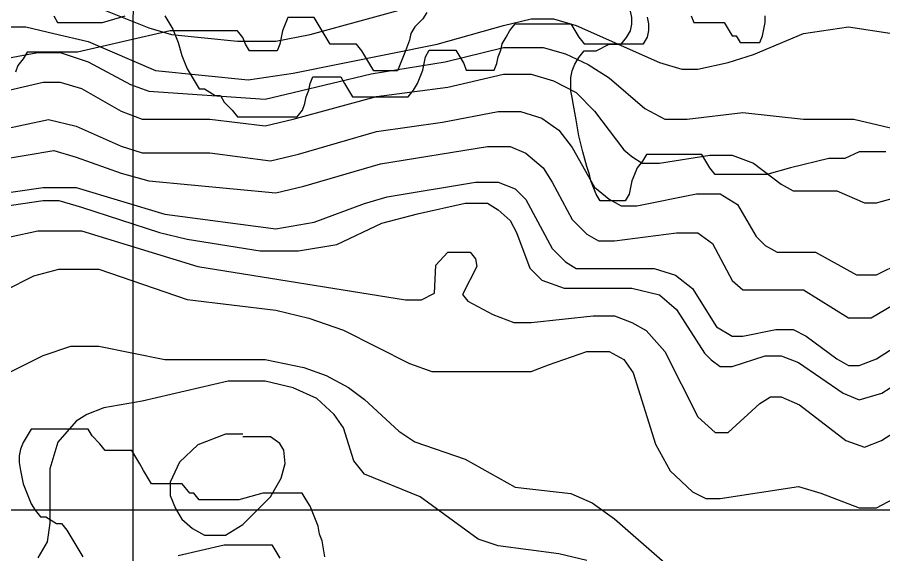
# Model space of a CAD drawing. Extents: x -0.49 to 6.91, y -0.57 to 8.11.
# Drawn here: x 0.2395 to 0.5848, y 3.1163 to 3.3304 of the extents above; entities that cross this region are included whole.
import ezdxf

# ---------------------------------------------------------------- set-up
doc = ezdxf.new("R2010")
doc.units = 0
for name, color, linetype in [('topo', 7, 'CONTINUOUS'), ('topo_grid', 7, 'CONTINUOUS'), ('white', 7, 'CONTINUOUS')]:
    doc.layers.add(name, color=color, linetype=linetype)

msp = doc.modelspace()

# ---------------------------------------------------------------- linework, layer by layer
at = {"layer": 'topo', "color": 2}
for points in [[(0.26926, 3.335228), (0.291931, 3.326232), (0.300894, 3.323586), (0.327261, 3.32094), (0.342551, 3.32094), (0.356259, 3.323586), (0.398966, 3.335228)], [(0.227607, 3.326655), (0.242897, 3.326655), (0.253969, 3.324009), (0.267678, 3.320834), (0.294567, 3.309193), (0.331479, 3.305489), (0.349405, 3.308134), (0.406875, 3.319776), (0.433237, 3.327184), (0.444309, 3.32983), (0.453272, 3.32983), (0.462236, 3.327184), (0.495452, 3.312368), (0.504415, 3.309722), (0.510747, 3.309722), (0.522873, 3.312368), (0.532891, 3.315543), (0.552926, 3.324009), (0.570852, 3.326655), (0.588252, 3.324009)], [(0.227607, 3.312632), (0.247642, 3.316336), (0.256606, 3.316336), (0.267678, 3.312632), (0.28455, 3.303636), (0.291931, 3.300991), (0.338333, 3.297816), (0.349405, 3.300461), (0.380513, 3.30787), (0.410038, 3.312632), (0.433237, 3.318453), (0.449054, 3.318453), (0.458018, 3.315807), (0.466981, 3.311574), (0.475417, 3.306282), (0.489652, 3.294111), (0.497561, 3.289878), (0.506524, 3.289878), (0.528673, 3.292524), (0.552926, 3.289878), (0.572962, 3.289878), (0.606178, 3.281941)], [(0.229716, 3.299879), (0.249751, 3.304642), (0.256606, 3.304642), (0.265042, 3.301996), (0.280859, 3.293), (0.289295, 3.289825), (0.316184, 3.289825), (0.338333, 3.287179), (0.349405, 3.289825), (0.382622, 3.298821), (0.411093, 3.302525), (0.433237, 3.307817), (0.444309, 3.307817), (0.453272, 3.305171), (0.462236, 3.300409), (0.469617, 3.293), (0.481216, 3.277654), (0.48438, 3.275009), (0.488598, 3.272363), (0.495452, 3.272363), (0.515492, 3.275538), (0.524455, 3.275538), (0.532891, 3.272363), (0.543963, 3.263896), (0.548708, 3.26125), (0.566107, 3.26125), (0.577179, 3.256488), (0.581925, 3.256488), (0.597215, 3.260721)], [(0.231825, 3.28546), (0.25186, 3.289693), (0.262933, 3.287047), (0.280859, 3.27911), (0.289295, 3.276464), (0.316184, 3.276464), (0.340442, 3.273289), (0.351514, 3.275935), (0.382622, 3.28493), (0.408984, 3.288635), (0.431128, 3.292868), (0.440091, 3.292868), (0.448527, 3.290222), (0.455381, 3.28546), (0.460654, 3.27858), (0.469617, 3.262705), (0.475417, 3.257943), (0.480162, 3.255297), (0.486489, 3.255297), (0.510219, 3.26006), (0.51971, 3.26006), (0.526564, 3.255826), (0.533945, 3.243126), (0.537636, 3.239422), (0.542381, 3.236776), (0.557671, 3.236776), (0.574016, 3.22778), (0.581925, 3.22778), (0.601433, 3.237305)], [(0.231825, 3.273659), (0.253969, 3.277363), (0.262933, 3.274718), (0.280859, 3.268368), (0.291931, 3.265193), (0.342551, 3.26043), (0.353623, 3.263076), (0.384203, 3.272072), (0.42691, 3.278951), (0.435873, 3.278951), (0.4422, 3.276305), (0.449054, 3.270484), (0.452745, 3.264663), (0.460654, 3.249847), (0.466454, 3.244026), (0.471199, 3.24138), (0.477526, 3.24138), (0.502306, 3.244555), (0.510747, 3.244555), (0.516546, 3.240322), (0.524455, 3.225505), (0.528673, 3.221801), (0.533418, 3.221801), (0.546599, 3.221801), (0.552926, 3.221801), (0.570852, 3.210688), (0.57507, 3.210688), (0.579816, 3.210688), (0.595106, 3.219684)], [(0.216535, 3.257811), (0.249751, 3.262573), (0.262933, 3.262573), (0.298258, 3.25199), (0.342551, 3.246169), (0.357841, 3.248815), (0.377876, 3.256223), (0.38684, 3.258869), (0.422165, 3.26469), (0.431128, 3.26469), (0.437982, 3.262044), (0.4422, 3.257811), (0.452745, 3.238231), (0.458018, 3.23294), (0.462236, 3.230294), (0.46909, 3.230294), (0.493343, 3.230294), (0.501779, 3.227648), (0.508638, 3.222356), (0.518128, 3.207011), (0.524455, 3.203306), (0.528673, 3.203306), (0.541854, 3.205952), (0.548708, 3.205952), (0.553981, 3.203306), (0.566107, 3.194311), (0.570852, 3.191665), (0.57507, 3.191665), (0.581925, 3.194311), (0.599324, 3.205423)], [(0.220753, 3.25318), (0.249751, 3.257414), (0.256078, 3.257414), (0.265042, 3.254768), (0.296149, 3.244714), (0.307221, 3.242068), (0.336224, 3.237305), (0.351514, 3.237305), (0.366804, 3.239951), (0.384731, 3.248418), (0.398966, 3.252122), (0.417947, 3.256355), (0.42691, 3.256355), (0.431128, 3.25371), (0.435873, 3.249476), (0.438511, 3.244714), (0.443783, 3.230426), (0.448528, 3.225664), (0.457491, 3.222489), (0.484381, 3.222489), (0.495453, 3.219843), (0.502307, 3.214022), (0.513384, 3.19656), (0.516019, 3.193914), (0.51971, 3.191268), (0.524455, 3.191268), (0.537636, 3.195501), (0.543963, 3.195501), (0.550817, 3.192855), (0.568744, 3.180685), (0.575071, 3.178039), (0.584034, 3.180685), (0.604069, 3.193385)], [(0.225498, 3.240586), (0.247642, 3.245349), (0.256078, 3.245349), (0.265042, 3.245349), (0.311439, 3.231061), (0.394221, 3.217832), (0.400548, 3.217832), (0.40582, 3.220478), (0.406347, 3.23159), (0.411092, 3.236882), (0.415837, 3.236882), (0.420055, 3.236882), (0.422163, 3.234236), (0.42269, 3.231061), (0.41689, 3.219949), (0.418999, 3.217303), (0.429017, 3.212011), (0.437453, 3.208836), (0.444307, 3.208836), (0.469088, 3.211482), (0.477524, 3.211482), (0.484378, 3.208836), (0.490178, 3.205661), (0.497559, 3.197195), (0.510745, 3.171265), (0.517599, 3.164915), (0.522871, 3.164915), (0.535525, 3.176557), (0.539743, 3.179203), (0.543961, 3.179203), (0.551342, 3.176028), (0.569796, 3.16174), (0.577177, 3.159095), (0.584032, 3.16174), (0.606175, 3.176028)], [(0.234461, 3.221616), (0.246061, 3.227436), (0.256078, 3.230082), (0.262933, 3.230082), (0.271896, 3.230082), (0.307221, 3.217911), (0.342551, 3.213678), (0.355732, 3.210503), (0.36944, 3.205741), (0.395803, 3.192511), (0.404766, 3.189336), (0.444309, 3.189336), (0.451164, 3.191982), (0.466454, 3.197274), (0.475417, 3.197274), (0.481216, 3.194099), (0.484907, 3.188807), (0.49387, 3.160338), (0.49967, 3.149755), (0.508638, 3.141288), (0.51391, 3.138642), (0.51971, 3.138642), (0.550817, 3.143405), (0.55978, 3.140759), (0.575071, 3.134938), (0.581925, 3.134938), (0.592997, 3.140759)], [(0.222862, 3.182404), (0.249751, 3.195634), (0.260824, 3.199338), (0.271896, 3.199338), (0.298258, 3.194046), (0.338333, 3.194046), (0.353623, 3.190871), (0.362586, 3.187696), (0.371549, 3.182934), (0.377876, 3.178171), (0.391585, 3.165471), (0.397912, 3.161238), (0.417947, 3.154359), (0.437982, 3.143246), (0.460127, 3.1406), (0.468563, 3.136896), (0.477526, 3.130546), (0.497561, 3.113084)], [(0.466453, 3.113957), (0.455381, 3.116603), (0.431128, 3.119778), (0.423219, 3.122423), (0.40002, 3.139357), (0.377876, 3.148353), (0.373658, 3.153644), (0.36944, 3.166873), (0.36575, 3.172165), (0.358895, 3.178515), (0.349405, 3.182748), (0.338333, 3.185394), (0.32357, 3.185394), (0.289295, 3.177457), (0.274004, 3.174811), (0.26715, 3.172165), (0.262932, 3.169519), (0.255551, 3.161053), (0.252387, 3.150469), (0.252387, 3.128773), (0.251333, 3.121365), (0.247642, 3.115015)], [(0.329368, 3.164254), (0.322514, 3.164254), (0.311442, 3.160021), (0.30406, 3.153141), (0.30037, 3.145204), (0.30037, 3.139912), (0.302479, 3.134621), (0.305114, 3.130387), (0.309332, 3.126683), (0.314077, 3.124037), (0.318295, 3.124037), (0.322513, 3.124037), (0.329367, 3.128271), (0.340439, 3.139383), (0.344657, 3.146791), (0.346239, 3.152612), (0.345713, 3.157904), (0.34413, 3.16055), (0.340439, 3.163196), (0.336221, 3.163196), (0.329367, 3.163196), (0.329368, 3.163196), (0.329368, 3.163196)]]:
    msp.add_lwpolyline(points, dxfattribs=at)
at = {"layer": 'topo_grid', "color": 7}
for points in [[(0.285076, 3.06776), (0.285603, 3.119434), (0.285603, 3.171107), (0.285603, 3.222251), (0.285603, 3.273897), (0.285603, 3.325041), (0.286132, 3.376714), (0.286132, 3.428388), (0.286132, 3.479531), (0.286132, 3.531205), (0.286132, 3.582349), (0.286132, 3.634022), (0.286659, 3.685695), (0.286659, 3.736839)], [(0.217062, 3.134197), (0.253969, 3.134197), (0.291404, 3.134197), (0.328843, 3.134197), (0.36575, 3.134197), (0.403184, 3.134197), (0.440091, 3.134197), (0.477526, 3.134197), (0.514965, 3.134197), (0.551872, 3.134197), (0.589306, 3.134197)]]:
    msp.add_lwpolyline(points, dxfattribs=at)
at = {"layer": 'white', "color": 7}
for points in [[(0.585652, 3.276834), (0.583543, 3.276834), (0.580908, 3.276834), (0.578273, 3.276834), (0.575109, 3.276834), (0.56931, 3.274188), (0.562983, 3.274188), (0.547693, 3.270484), (0.538202, 3.267838), (0.535039, 3.267838), (0.532403, 3.267838), (0.529235, 3.267838), (0.526598, 3.267838), (0.523962, 3.267838), (0.521327, 3.267838), (0.519218, 3.267838), (0.517636, 3.267838), (0.515527, 3.270484), (0.513945, 3.27313), (0.512363, 3.275776), (0.510781, 3.275776), (0.508146, 3.275776), (0.506037, 3.275776), (0.503402, 3.275776), (0.500764, 3.275776), (0.498128, 3.275776), (0.495493, 3.275776), (0.492858, 3.275776), (0.490223, 3.275776), (0.48864, 3.27313), (0.486532, 3.270484), (0.485476, 3.267838), (0.484423, 3.265193), (0.483896, 3.262547), (0.48337, 3.259901), (0.481788, 3.257255), (0.480732, 3.257255), (0.478623, 3.257255), (0.477041, 3.257255), (0.474932, 3.257255), (0.47335, 3.257255), (0.471768, 3.257255), (0.470186, 3.259901), (0.46913, 3.262547), (0.468077, 3.265193), (0.467548, 3.267838), (0.466495, 3.271013), (0.464913, 3.276834), (0.46333, 3.283184), (0.462277, 3.289534), (0.461222, 3.295355), (0.460695, 3.29853), (0.460169, 3.301176), (0.460169, 3.303822), (0.460169, 3.306468), (0.460695, 3.309113), (0.461751, 3.311759), (0.46333, 3.314405), (0.465439, 3.317051), (0.467548, 3.317051), (0.470186, 3.317051), (0.475458, 3.319697), (0.478093, 3.319697), (0.480202, 3.319697), (0.48231, 3.322343), (0.483892, 3.324988), (0.484419, 3.327634), (0.484419, 3.33028), (0.483892, 3.332926)], [(0.402664, 3.332397), (0.401082, 3.329751), (0.397917, 3.326576), (0.396335, 3.32393), (0.395809, 3.321284), (0.394227, 3.317051), (0.393171, 3.314405), (0.392118, 3.311759), (0.391062, 3.309113), (0.388953, 3.309113), (0.386845, 3.309113), (0.385262, 3.309113), (0.383154, 3.309113), (0.381572, 3.309113), (0.379989, 3.311759), (0.378407, 3.314405), (0.376825, 3.317051), (0.374716, 3.319697), (0.373134, 3.319697), (0.371025, 3.319697), (0.36839, 3.319697), (0.366281, 3.319697), (0.364173, 3.319697), (0.36259, 3.322343), (0.361008, 3.324988), (0.359426, 3.327634), (0.357844, 3.33028), (0.356261, 3.33028), (0.354153, 3.33028), (0.352571, 3.33028), (0.350462, 3.33028), (0.34888, 3.33028), (0.347297, 3.33028), (0.346239, 3.327634), (0.345189, 3.324988), (0.344662, 3.322343), (0.344136, 3.319697), (0.343077, 3.317051), (0.341495, 3.317051), (0.339913, 3.317051), (0.337804, 3.317051), (0.335695, 3.317051), (0.334113, 3.317051), (0.332004, 3.317051), (0.330422, 3.319697), (0.329367, 3.322343), (0.327258, 3.324988), (0.325676, 3.324988), (0.323567, 3.324988), (0.320929, 3.324988), (0.318294, 3.324988), (0.315659, 3.324988), (0.312495, 3.324988), (0.309859, 3.324988), (0.306696, 3.324988), (0.300369, 3.324988), (0.263462, 3.316522), (0.257135, 3.316522), (0.254498, 3.316522), (0.251335, 3.316522), (0.248699, 3.316522), (0.246063, 3.316522), (0.243426, 3.316522), (0.241845, 3.313876), (0.239736, 3.31123), (0.238681, 3.308584)], [(0.253968, 3.331021), (0.25555, 3.328375), (0.257132, 3.328375), (0.259768, 3.328375), (0.261877, 3.328375), (0.264513, 3.328375), (0.267677, 3.328375), (0.270312, 3.328375), (0.273477, 3.328375), (0.282444, 3.331021)], [(0.298257, 3.331021), (0.299839, 3.328375), (0.301422, 3.325729), (0.302475, 3.323083), (0.30353, 3.320438), (0.305112, 3.315146), (0.306166, 3.3125), (0.307221, 3.309854), (0.308803, 3.307208), (0.310386, 3.304563), (0.311968, 3.301917), (0.314077, 3.301917), (0.318295, 3.299271), (0.320403, 3.299271), (0.321985, 3.296625), (0.325149, 3.29345), (0.327258, 3.290804), (0.32884, 3.290804), (0.330949, 3.290804), (0.333584, 3.290804), (0.33622, 3.290804), (0.338855, 3.290804), (0.341493, 3.290804), (0.344128, 3.290804), (0.346763, 3.290804), (0.348872, 3.290804), (0.350981, 3.290804), (0.353089, 3.29345), (0.354142, 3.296096), (0.354669, 3.298742), (0.355722, 3.301388), (0.356251, 3.304033), (0.357304, 3.306679), (0.358886, 3.306679), (0.360466, 3.306679), (0.362575, 3.306679), (0.364683, 3.306679), (0.366266, 3.306679), (0.368374, 3.306679), (0.369957, 3.304033), (0.371539, 3.301388), (0.373121, 3.298742), (0.374703, 3.298742), (0.376812, 3.298742), (0.379447, 3.298742), (0.382085, 3.298742), (0.38472, 3.298742), (0.387356, 3.298742), (0.389991, 3.298742), (0.392626, 3.298742), (0.395264, 3.298742), (0.397373, 3.301388), (0.398955, 3.304033), (0.400011, 3.306679), (0.401064, 3.309325), (0.401593, 3.311971), (0.402119, 3.314617), (0.403702, 3.317263), (0.404755, 3.317263), (0.406863, 3.317263), (0.408445, 3.317263), (0.410554, 3.317263), (0.412663, 3.317263), (0.414245, 3.317263), (0.415825, 3.314617), (0.417407, 3.311971), (0.41846, 3.309325), (0.420569, 3.309325), (0.422151, 3.309325), (0.42426, 3.309325), (0.426368, 3.309325), (0.427951, 3.309325), (0.429533, 3.309325), (0.430586, 3.311971), (0.431112, 3.314617), (0.432168, 3.317263), (0.432695, 3.319908), (0.434277, 3.322554), (0.435856, 3.3252), (0.437965, 3.327846), (0.440074, 3.327846), (0.442712, 3.327846), (0.445347, 3.327846), (0.447982, 3.327846), (0.450617, 3.327846), (0.453255, 3.327846), (0.455891, 3.327846), (0.457999, 3.327846), (0.460108, 3.327846), (0.46169, 3.3252), (0.463272, 3.322554), (0.465381, 3.319908), (0.466963, 3.319908), (0.469072, 3.319908), (0.471713, 3.319908), (0.474348, 3.319908), (0.476983, 3.319908), (0.479618, 3.319908), (0.482782, 3.319908), (0.484891, 3.319908), (0.487526, 3.319908), (0.489108, 3.319908), (0.490691, 3.322554), (0.491217, 3.3252), (0.491217, 3.327846), (0.490691, 3.330492)], [(0.508087, 3.331021), (0.50914, 3.328375), (0.511249, 3.328375), (0.512831, 3.328375), (0.515466, 3.328375), (0.517575, 3.328375), (0.519157, 3.328375), (0.521266, 3.328375), (0.522848, 3.325729), (0.52443, 3.323083), (0.526013, 3.323083), (0.527595, 3.320438), (0.529704, 3.320438), (0.531812, 3.320438), (0.533394, 3.320438), (0.535503, 3.320438), (0.536556, 3.323083), (0.537083, 3.325729), (0.537609, 3.328375), (0.537609, 3.331021)], [(0.362046, 3.115438), (0.36152, 3.118613), (0.360993, 3.121788), (0.359937, 3.124434), (0.359411, 3.127609), (0.358355, 3.130255), (0.357302, 3.132901), (0.356249, 3.135547), (0.354667, 3.138193), (0.353085, 3.140838), (0.350981, 3.140838), (0.348345, 3.140838), (0.34571, 3.140838), (0.343072, 3.140838), (0.339914, 3.140838), (0.337279, 3.140838), (0.327788, 3.138193), (0.325153, 3.138193), (0.32199, 3.138193), (0.319351, 3.138193), (0.316715, 3.138193), (0.314079, 3.138193), (0.31197, 3.138193), (0.309861, 3.140838), (0.308279, 3.140838), (0.305116, 3.144543), (0.303534, 3.144543), (0.301425, 3.144543), (0.299317, 3.144543), (0.297208, 3.144543), (0.295099, 3.144543), (0.29299, 3.144543), (0.291408, 3.147188), (0.289826, 3.149834), (0.288244, 3.15248), (0.286661, 3.155126), (0.285079, 3.157772), (0.282971, 3.157772), (0.280862, 3.157772), (0.278748, 3.157772), (0.276113, 3.157772), (0.27453, 3.157772), (0.272422, 3.160418), (0.269259, 3.163593), (0.267677, 3.166238), (0.265568, 3.166238), (0.263459, 3.166238), (0.260823, 3.166238), (0.258187, 3.166238), (0.25555, 3.166238), (0.252914, 3.166238), (0.250278, 3.166238), (0.247642, 3.166238), (0.245005, 3.166238), (0.243424, 3.163593), (0.241842, 3.160947), (0.240787, 3.158301), (0.24026, 3.155655), (0.24026, 3.153009), (0.240787, 3.149834), (0.241315, 3.147188), (0.241842, 3.144543), (0.242896, 3.141897), (0.243951, 3.139251), (0.245005, 3.136605), (0.246587, 3.133959), (0.248696, 3.131313), (0.250805, 3.131313), (0.255023, 3.128668), (0.257132, 3.128668), (0.259241, 3.126022), (0.260823, 3.123376), (0.262404, 3.12073), (0.263986, 3.118084), (0.265568, 3.115438)], [(0.303528, 3.115968), (0.321982, 3.120201), (0.325145, 3.120201), (0.328309, 3.120201), (0.330944, 3.120201), (0.33358, 3.120201), (0.336215, 3.120201), (0.33885, 3.120201), (0.340959, 3.120201), (0.342541, 3.117555), (0.344123, 3.114909)]]:
    msp.add_lwpolyline(points, dxfattribs=at)

doc.saveas('drawing.dxf')
